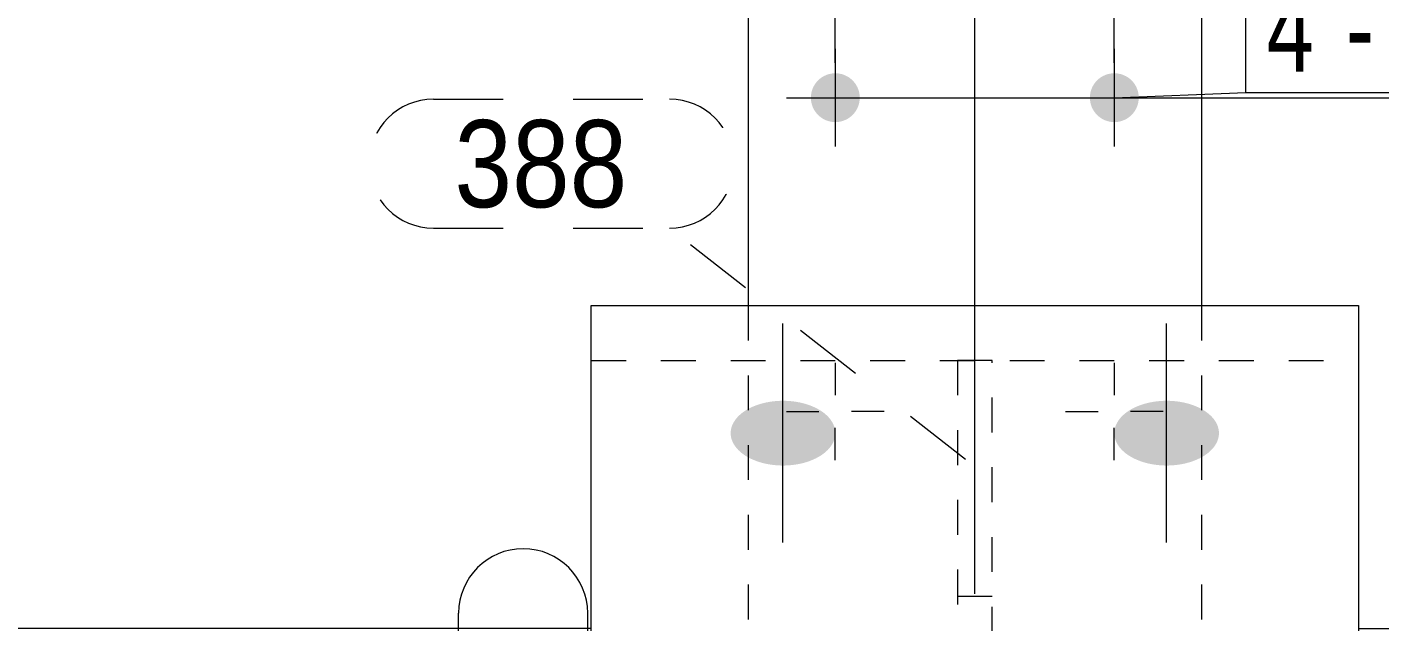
# Model space of a CAD drawing. Header units: millimetres. Extents: x 2 to 579, y 1 to 825.
# Drawn here: x 55.28 to 94.07, y 702.07 to 719.13 of the extents above; entities that cross this region are included whole.
import ezdxf

# ---------------------------------------------------------------- set-up
doc = ezdxf.new("R2010")
doc.units = ezdxf.units.MM
for name, pattern in [('XKITLINE00', [0]), ('XKITLINE01', [4, 1, -1, 1, -1]), ('XKITLINE02', [4, 2, -2])]:
    doc.linetypes.add(name, pattern=pattern)
for name, color, linetype, lineweight in [('Bolt', 3, 'Continuous', 0), ('BoltMark', 7, 'Continuous', 0), ('Dimensions', 7, 'Continuous', 0), ('Part', 2, 'Continuous', 0), ('PartMark', 7, 'Continuous', 0)]:
    doc.layers.add(name, color=color, linetype=linetype, lineweight=lineweight)
doc.styles.add('ARIAL', font='ARIAL.TTF')
doc.styles.add('ARIAL_NARROW', font='ARIALN.TTF')

# ---------------------------------------------------------------- blocks, each defined once
blk = doc.blocks.new('*A24')
at = {"layer": 'Bolt'}
for points in [[(76.913, 706.554), (76.876, 706.555), (76.84, 706.557), (76.803, 706.559), (76.766, 706.561), (76.73, 706.564), (76.694, 706.568), (76.657, 706.572), (76.621, 706.577), (76.586, 706.582), (76.55, 706.588), (76.515, 706.594), (76.479, 706.601), (76.445, 706.608), (76.41, 706.616), (76.376, 706.625), (76.342, 706.634), (76.309, 706.643), (76.276, 706.653), (76.243, 706.664), (76.211, 706.675), (76.179, 706.686), (76.148, 706.698), (76.117, 706.711), (76.086, 706.724), (76.056, 706.737), (76.027, 706.751), (75.998, 706.765), (75.97, 706.78), (75.943, 706.795), (75.916, 706.81), (75.889, 706.826), (75.864, 706.842), (75.839, 706.859), (75.814, 706.876), (75.79, 706.894), (75.767, 706.911), (75.745, 706.93), (75.724, 706.948), (75.703, 706.967), (75.683, 706.986), (75.663, 707.005), (75.645, 707.025), (75.627, 707.045), (75.61, 707.065), (75.594, 707.086), (75.579, 707.106), (75.564, 707.127), (75.551, 707.149), (75.538, 707.17), (75.526, 707.191), (75.515, 707.213), (75.504, 707.235), (75.495, 707.257), (75.486, 707.279), (75.479, 707.302), (75.472, 707.324), (75.466, 707.347), (75.461, 707.369), (75.457, 707.392), (75.454, 707.414), (75.452, 707.437), (75.45, 707.46), (75.45, 707.483), (75.45, 707.506), (75.452, 707.528), (75.454, 707.551), (75.457, 707.574), (75.461, 707.596), (75.466, 707.619), (75.472, 707.642), (75.479, 707.664), (75.486, 707.686), (75.495, 707.708), (75.504, 707.73), (75.515, 707.752), (75.526, 707.774), (75.538, 707.796), (75.551, 707.817), (75.564, 707.838), (75.579, 707.859), (75.594, 707.88), (75.61, 707.9), (75.627, 707.921), (75.645, 707.941), (75.663, 707.96), (75.683, 707.98), (75.703, 707.999), (75.724, 708.018), (75.745, 708.036), (75.767, 708.054), (75.79, 708.072), (75.814, 708.089), (75.839, 708.106), (75.864, 708.123), (75.889, 708.139), (75.916, 708.155), (75.943, 708.171), (75.97, 708.186), (75.998, 708.201), (76.027, 708.215), (76.056, 708.229), (76.086, 708.242), (76.117, 708.255), (76.148, 708.267), (76.179, 708.279), (76.211, 708.291), (76.243, 708.302), (76.276, 708.312), (76.309, 708.322), (76.342, 708.332), (76.376, 708.341), (76.41, 708.349), (76.445, 708.357), (76.479, 708.365), (76.515, 708.371), (76.55, 708.378), (76.586, 708.384), (76.621, 708.389), (76.657, 708.394), (76.694, 708.398), (76.73, 708.401), (76.766, 708.404), (76.803, 708.407), (76.84, 708.409), (76.876, 708.41), (76.913, 708.411), (76.95, 708.411), (76.987, 708.411), (77.024, 708.41), (77.06, 708.409), (77.097, 708.407), (77.134, 708.404), (77.17, 708.401), (77.206, 708.398), (77.243, 708.394), (77.279, 708.389), (77.314, 708.384), (77.35, 708.378), (77.385, 708.371), (77.421, 708.365), (77.455, 708.357), (77.49, 708.349), (77.524, 708.341), (77.558, 708.332), (77.591, 708.322), (77.624, 708.312), (77.657, 708.302), (77.689, 708.291), (77.721, 708.279), (77.752, 708.267), (77.783, 708.255), (77.814, 708.242), (77.844, 708.229), (77.873, 708.215), (77.902, 708.201), (77.93, 708.186), (77.957, 708.171), (77.984, 708.155), (78.011, 708.139), (78.036, 708.123), (78.061, 708.106), (78.086, 708.089), (78.11, 708.072), (78.133, 708.054), (78.155, 708.036), (78.176, 708.018), (78.197, 707.999), (78.217, 707.98), (78.237, 707.96), (78.255, 707.941), (78.273, 707.921), (78.29, 707.9), (78.306, 707.88), (78.321, 707.859), (78.336, 707.838), (78.349, 707.817), (78.362, 707.796), (78.374, 707.774), (78.385, 707.752), (78.396, 707.73), (78.405, 707.708), (78.414, 707.686), (78.421, 707.664), (78.428, 707.642), (78.434, 707.619), (78.439, 707.596), (78.443, 707.574), (78.446, 707.551), (78.448, 707.528), (78.45, 707.506), (78.45, 707.483), (78.45, 707.46), (78.448, 707.437), (78.446, 707.414), (78.443, 707.392), (78.439, 707.369), (78.434, 707.347), (78.428, 707.324), (78.421, 707.302), (78.414, 707.279), (78.405, 707.257), (78.396, 707.235), (78.385, 707.213), (78.374, 707.191), (78.362, 707.17), (78.349, 707.149), (78.336, 707.127), (78.321, 707.106), (78.306, 707.086), (78.29, 707.065), (78.273, 707.045), (78.255, 707.025), (78.237, 707.005), (78.217, 706.986), (78.197, 706.967), (78.176, 706.948), (78.155, 706.93), (78.133, 706.911), (78.11, 706.894), (78.086, 706.876), (78.061, 706.859), (78.036, 706.842), (78.011, 706.826), (77.984, 706.81), (77.957, 706.795), (77.93, 706.78), (77.902, 706.765), (77.873, 706.751), (77.844, 706.737), (77.814, 706.724), (77.783, 706.711), (77.752, 706.698), (77.721, 706.686), (77.689, 706.675), (77.657, 706.664), (77.624, 706.653), (77.591, 706.643), (77.558, 706.634), (77.524, 706.625), (77.49, 706.616), (77.455, 706.608), (77.421, 706.601), (77.385, 706.594), (77.35, 706.588), (77.314, 706.582), (77.279, 706.577), (77.243, 706.572), (77.206, 706.568), (77.17, 706.564), (77.134, 706.561), (77.097, 706.559), (77.06, 706.557), (77.024, 706.555), (76.987, 706.554), (76.95, 706.554)], [(87.913, 706.554), (87.876, 706.555), (87.84, 706.557), (87.803, 706.559), (87.766, 706.561), (87.73, 706.564), (87.694, 706.568), (87.657, 706.572), (87.621, 706.577), (87.586, 706.582), (87.55, 706.588), (87.515, 706.594), (87.479, 706.601), (87.445, 706.608), (87.41, 706.616), (87.376, 706.625), (87.342, 706.634), (87.309, 706.643), (87.276, 706.653), (87.243, 706.664), (87.211, 706.675), (87.179, 706.686), (87.148, 706.698), (87.117, 706.711), (87.086, 706.724), (87.056, 706.737), (87.027, 706.751), (86.998, 706.765), (86.97, 706.78), (86.943, 706.795), (86.916, 706.81), (86.889, 706.826), (86.864, 706.842), (86.839, 706.859), (86.814, 706.876), (86.79, 706.894), (86.767, 706.911), (86.745, 706.93), (86.724, 706.948), (86.703, 706.967), (86.683, 706.986), (86.663, 707.005), (86.645, 707.025), (86.627, 707.045), (86.61, 707.065), (86.594, 707.086), (86.579, 707.106), (86.564, 707.127), (86.551, 707.149), (86.538, 707.17), (86.526, 707.191), (86.515, 707.213), (86.504, 707.235), (86.495, 707.257), (86.486, 707.279), (86.479, 707.302), (86.472, 707.324), (86.466, 707.347), (86.461, 707.369), (86.457, 707.392), (86.454, 707.414), (86.452, 707.437), (86.45, 707.46), (86.45, 707.483), (86.45, 707.506), (86.452, 707.528), (86.454, 707.551), (86.457, 707.574), (86.461, 707.596), (86.466, 707.619), (86.472, 707.642), (86.479, 707.664), (86.486, 707.686), (86.495, 707.708), (86.504, 707.73), (86.515, 707.752), (86.526, 707.774), (86.538, 707.796), (86.551, 707.817), (86.564, 707.838), (86.579, 707.859), (86.594, 707.88), (86.61, 707.9), (86.627, 707.921), (86.645, 707.941), (86.663, 707.96), (86.683, 707.98), (86.703, 707.999), (86.724, 708.018), (86.745, 708.036), (86.767, 708.054), (86.79, 708.072), (86.814, 708.089), (86.839, 708.106), (86.864, 708.123), (86.889, 708.139), (86.916, 708.155), (86.943, 708.171), (86.97, 708.186), (86.998, 708.201), (87.027, 708.215), (87.056, 708.229), (87.086, 708.242), (87.117, 708.255), (87.148, 708.267), (87.179, 708.279), (87.211, 708.291), (87.243, 708.302), (87.276, 708.312), (87.309, 708.322), (87.342, 708.332), (87.376, 708.341), (87.41, 708.349), (87.445, 708.357), (87.479, 708.365), (87.515, 708.371), (87.55, 708.378), (87.586, 708.384), (87.621, 708.389), (87.657, 708.394), (87.694, 708.398), (87.73, 708.401), (87.766, 708.404), (87.803, 708.407), (87.84, 708.409), (87.876, 708.41), (87.913, 708.411), (87.95, 708.411), (87.987, 708.411), (88.024, 708.41), (88.06, 708.409), (88.097, 708.407), (88.134, 708.404), (88.17, 708.401), (88.206, 708.398), (88.243, 708.394), (88.279, 708.389), (88.314, 708.384), (88.35, 708.378), (88.385, 708.371), (88.421, 708.365), (88.455, 708.357), (88.49, 708.349), (88.524, 708.341), (88.558, 708.332), (88.591, 708.322), (88.624, 708.312), (88.657, 708.302), (88.689, 708.291), (88.721, 708.279), (88.752, 708.267), (88.783, 708.255), (88.814, 708.242), (88.844, 708.229), (88.873, 708.215), (88.902, 708.201), (88.93, 708.186), (88.957, 708.171), (88.984, 708.155), (89.011, 708.139), (89.036, 708.123), (89.061, 708.106), (89.086, 708.089), (89.11, 708.072), (89.133, 708.054), (89.155, 708.036), (89.176, 708.018), (89.197, 707.999), (89.217, 707.98), (89.237, 707.96), (89.255, 707.941), (89.273, 707.921), (89.29, 707.9), (89.306, 707.88), (89.321, 707.859), (89.336, 707.838), (89.349, 707.817), (89.362, 707.796), (89.374, 707.774), (89.385, 707.752), (89.396, 707.73), (89.405, 707.708), (89.414, 707.686), (89.421, 707.664), (89.428, 707.642), (89.434, 707.619), (89.439, 707.596), (89.443, 707.574), (89.446, 707.551), (89.448, 707.528), (89.45, 707.506), (89.45, 707.483), (89.45, 707.46), (89.448, 707.437), (89.446, 707.414), (89.443, 707.392), (89.439, 707.369), (89.434, 707.347), (89.428, 707.324), (89.421, 707.302), (89.414, 707.279), (89.405, 707.257), (89.396, 707.235), (89.385, 707.213), (89.374, 707.191), (89.362, 707.17), (89.349, 707.149), (89.336, 707.127), (89.321, 707.106), (89.306, 707.086), (89.29, 707.065), (89.273, 707.045), (89.255, 707.025), (89.237, 707.005), (89.217, 706.986), (89.197, 706.967), (89.176, 706.948), (89.155, 706.93), (89.133, 706.911), (89.11, 706.894), (89.086, 706.876), (89.061, 706.859), (89.036, 706.842), (89.011, 706.826), (88.984, 706.81), (88.957, 706.795), (88.93, 706.78), (88.902, 706.765), (88.873, 706.751), (88.844, 706.737), (88.814, 706.724), (88.783, 706.711), (88.752, 706.698), (88.721, 706.686), (88.689, 706.675), (88.657, 706.664), (88.624, 706.653), (88.591, 706.643), (88.558, 706.634), (88.524, 706.625), (88.49, 706.616), (88.455, 706.608), (88.421, 706.601), (88.385, 706.594), (88.35, 706.588), (88.314, 706.582), (88.279, 706.577), (88.243, 706.572), (88.206, 706.568), (88.17, 706.564), (88.134, 706.561), (88.097, 706.559), (88.06, 706.557), (88.024, 706.555), (87.987, 706.554), (87.95, 706.554)]]:
    blk.add_hatch(color=3, dxfattribs=at).paths.add_polyline_path(points, flags=17)
at = {"layer": 'Bolt', "color": 3, "linetype": 'XKITLINE00', "lineweight": 0}
for p, q in [((76.95, 704.342), (76.95, 710.624)), ((87.95, 704.342), (87.95, 710.624))]:
    blk.add_line(p, q, dxfattribs=at)
blk = doc.blocks.new('*A26')
at = {"layer": 'Bolt'}
blk.add_hatch(color=3, dxfattribs=at).paths.add_polyline_path([(79.149, 717.069), (79.147, 717.035), (79.142, 717.001), (79.137, 716.967), (79.129, 716.934), (79.12, 716.9), (79.109, 716.868), (79.097, 716.836), (79.083, 716.804), (79.067, 716.774), (79.05, 716.744), (79.032, 716.715), (79.012, 716.687), (78.991, 716.66), (78.969, 716.634), (78.945, 716.609), (78.92, 716.585), (78.894, 716.563), (78.867, 716.541), (78.839, 716.522), (78.81, 716.503), (78.78, 716.486), (78.749, 716.471), (78.718, 716.457), (78.686, 716.445), (78.653, 716.434), (78.62, 716.425), (78.587, 716.417), (78.553, 716.411), (78.519, 716.407), (78.484, 716.405), (78.45, 716.404), (78.416, 716.405), (78.381, 716.407), (78.347, 716.411), (78.313, 716.417), (78.28, 716.425), (78.247, 716.434), (78.214, 716.445), (78.182, 716.457), (78.151, 716.471), (78.12, 716.486), (78.09, 716.503), (78.061, 716.522), (78.033, 716.541), (78.006, 716.563), (77.98, 716.585), (77.955, 716.609), (77.931, 716.634), (77.909, 716.66), (77.888, 716.687), (77.868, 716.715), (77.85, 716.744), (77.833, 716.774), (77.817, 716.804), (77.803, 716.836), (77.791, 716.868), (77.78, 716.9), (77.771, 716.934), (77.763, 716.967), (77.758, 717.001), (77.753, 717.035), (77.751, 717.069), (77.75, 717.104), (77.751, 717.138), (77.753, 717.172), (77.758, 717.206), (77.763, 717.24), (77.771, 717.274), (77.78, 717.307), (77.791, 717.34), (77.803, 717.372), (77.817, 717.403), (77.833, 717.434), (77.85, 717.464), (77.868, 717.493), (77.888, 717.521), (77.909, 717.548), (77.931, 717.574), (77.955, 717.599), (77.98, 717.622), (78.006, 717.645), (78.033, 717.666), (78.061, 717.686), (78.09, 717.704), (78.12, 717.721), (78.151, 717.736), (78.182, 717.75), (78.214, 717.763), (78.247, 717.774), (78.28, 717.783), (78.313, 717.79), (78.347, 717.796), (78.381, 717.8), (78.416, 717.803), (78.45, 717.804), (78.484, 717.803), (78.519, 717.8), (78.553, 717.796), (78.587, 717.79), (78.62, 717.783), (78.653, 717.774), (78.686, 717.763), (78.718, 717.75), (78.749, 717.736), (78.78, 717.721), (78.81, 717.704), (78.839, 717.686), (78.867, 717.666), (78.894, 717.645), (78.92, 717.622), (78.945, 717.599), (78.969, 717.574), (78.991, 717.548), (79.012, 717.521), (79.032, 717.493), (79.05, 717.464), (79.067, 717.434), (79.083, 717.403), (79.097, 717.372), (79.109, 717.34), (79.12, 717.307), (79.129, 717.274), (79.137, 717.24), (79.142, 717.206), (79.147, 717.172), (79.149, 717.138), (79.15, 717.104)], flags=17)
at = {"layer": 'Bolt', "color": 3, "linetype": 'XKITLINE00', "lineweight": 0}
for p, q in [((78.45, 718.504), (78.45, 715.704)), ((77.05, 717.104), (79.85, 717.104)), ((78.45, 709.504), (78.45, 708.571)), ((77.05, 708.104), (77.982, 708.104)), ((79.85, 708.104), (78.918, 708.104)), ((78.45, 706.704), (78.45, 707.636))]:
    blk.add_line(p, q, dxfattribs=at)
blk = doc.blocks.new('*A27')
at = {"layer": 'Bolt'}
blk.add_hatch(color=3, dxfattribs=at).paths.add_polyline_path([(87.149, 717.069), (87.147, 717.035), (87.142, 717.001), (87.137, 716.967), (87.129, 716.934), (87.12, 716.9), (87.109, 716.868), (87.097, 716.836), (87.083, 716.804), (87.067, 716.774), (87.05, 716.744), (87.032, 716.715), (87.012, 716.687), (86.991, 716.66), (86.969, 716.634), (86.945, 716.609), (86.92, 716.585), (86.894, 716.563), (86.867, 716.541), (86.839, 716.522), (86.81, 716.503), (86.78, 716.486), (86.749, 716.471), (86.718, 716.457), (86.686, 716.445), (86.653, 716.434), (86.62, 716.425), (86.587, 716.417), (86.553, 716.411), (86.519, 716.407), (86.484, 716.405), (86.45, 716.404), (86.416, 716.405), (86.381, 716.407), (86.347, 716.411), (86.313, 716.417), (86.28, 716.425), (86.247, 716.434), (86.214, 716.445), (86.182, 716.457), (86.151, 716.471), (86.12, 716.486), (86.09, 716.503), (86.061, 716.522), (86.033, 716.541), (86.006, 716.563), (85.98, 716.585), (85.955, 716.609), (85.931, 716.634), (85.909, 716.66), (85.888, 716.687), (85.868, 716.715), (85.85, 716.744), (85.833, 716.774), (85.817, 716.804), (85.803, 716.836), (85.791, 716.868), (85.78, 716.9), (85.771, 716.934), (85.763, 716.967), (85.758, 717.001), (85.753, 717.035), (85.751, 717.069), (85.75, 717.104), (85.751, 717.138), (85.753, 717.172), (85.758, 717.206), (85.763, 717.24), (85.771, 717.274), (85.78, 717.307), (85.791, 717.34), (85.803, 717.372), (85.817, 717.403), (85.833, 717.434), (85.85, 717.464), (85.868, 717.493), (85.888, 717.521), (85.909, 717.548), (85.931, 717.574), (85.955, 717.599), (85.98, 717.622), (86.006, 717.645), (86.033, 717.666), (86.061, 717.686), (86.09, 717.704), (86.12, 717.721), (86.151, 717.736), (86.182, 717.75), (86.214, 717.763), (86.247, 717.774), (86.28, 717.783), (86.313, 717.79), (86.347, 717.796), (86.381, 717.8), (86.416, 717.803), (86.45, 717.804), (86.484, 717.803), (86.519, 717.8), (86.553, 717.796), (86.587, 717.79), (86.62, 717.783), (86.653, 717.774), (86.686, 717.763), (86.718, 717.75), (86.749, 717.736), (86.78, 717.721), (86.81, 717.704), (86.839, 717.686), (86.867, 717.666), (86.894, 717.645), (86.92, 717.622), (86.945, 717.599), (86.969, 717.574), (86.991, 717.548), (87.012, 717.521), (87.032, 717.493), (87.05, 717.464), (87.067, 717.434), (87.083, 717.403), (87.097, 717.372), (87.109, 717.34), (87.12, 717.307), (87.129, 717.274), (87.137, 717.24), (87.142, 717.206), (87.147, 717.172), (87.149, 717.138), (87.15, 717.104)], flags=17)
at = {"layer": 'Bolt', "color": 3, "linetype": 'XKITLINE00', "lineweight": 0}
for p, q in [((86.45, 718.504), (86.45, 715.704)), ((85.05, 717.104), (87.85, 717.104)), ((86.45, 709.504), (86.45, 708.571)), ((85.05, 708.104), (85.982, 708.104)), ((87.85, 708.104), (86.918, 708.104)), ((86.45, 706.704), (86.45, 707.636))]:
    blk.add_line(p, q, dxfattribs=at)
blk = doc.blocks.new('*A31')
at = {"layer": 'Part', "color": 2, "linetype": 'XKITLINE00', "lineweight": 0}
for p, q in [((71.45, 627.227), (71.45, 711.139)), ((71.45, 711.139), (93.45, 711.139)), ((93.45, 711.139), (93.45, 627.227))]:
    blk.add_line(p, q, dxfattribs=at)
at = {"layer": 'Part', "color": 7, "linetype": 'XKITLINE01', "lineweight": 0}
blk.add_line((71.45, 709.568), (93.45, 709.568), dxfattribs=at)
blk = doc.blocks.new('*A34')
at = {"layer": 'Part', "color": 2, "linetype": 'XKITLINE00', "lineweight": 0}
for p, q in [((75.95, 720.504), (75.95, 711.139)), ((75.95, 720.504), (88.95, 720.504)), ((88.95, 720.504), (88.95, 711.139))]:
    blk.add_line(p, q, dxfattribs=at)
at = {"layer": 'Part', "color": 7, "linetype": 'XKITLINE01', "lineweight": 0}
for p, q in [((88.95, 720.504), (75.95, 720.504)), ((75.95, 711.139), (75.95, 695.504)), ((88.95, 711.139), (88.95, 695.504)), ((88.95, 695.504), (75.95, 695.504)), ((75.95, 695.504), (88.95, 695.504))]:
    blk.add_line(p, q, dxfattribs=at)
blk = doc.blocks.new('*A35')
at = {"layer": 'Part', "color": 7, "linetype": 'XKITLINE01', "lineweight": 0}
for p, q in [((81.95, 709.568), (81.95, 695.504)), ((82.95, 709.568), (81.95, 709.568)), ((82.95, 695.504), (82.95, 709.568)), ((81.95, 702.804), (82.95, 702.804)), ((81.95, 700.376), (82.95, 700.376)), ((81.95, 695.504), (82.95, 695.504)), ((82.95, 695.504), (81.95, 695.504))]:
    blk.add_line(p, q, dxfattribs=at)
blk = doc.blocks.new('*A114')
at = {"layer": 'Dimensions', "color": 7, "linetype": 'XKITLINE00', "lineweight": 0}
for p, q in [((113.601, 717.952), (115.299, 716.255)), ((79.45, 717.104), (116.85, 717.104)), ((114.45, 701.876), (114.45, 717.104)), ((113.601, 702.724), (115.299, 701.027)), ((93.45, 701.876), (116.85, 701.876))]:
    blk.add_line(p, q, dxfattribs=at)
at = {"layer": 'Dimensions', "color": 3}
for p in [(114.45, 717.104), (114.45, 701.876)]:
    blk.add_point(p, dxfattribs=at)
at = {"layer": 'Dimensions', "color": 3, "style": 'ARIAL', "width": 0.85}
blk.add_text('9108', height=3, dxfattribs=at).set_placement((104.25, 718.304))
blk.add_text('152', height=3, rotation=90.0002, dxfattribs=at).set_placement((113.1, 706.152))
blk = doc.blocks.new('*A117')
at = {"layer": 'Dimensions', "color": 7, "linetype": 'XKITLINE00', "lineweight": 0}
for p, q in [((78.45, 718.104), (78.45, 740.084)), ((82.45, 702.876), (82.45, 740.084)), ((79.299, 738.082), (77.601, 736.385)), ((83.299, 738.082), (81.601, 736.385)), ((78.45, 737.234), (82.45, 737.234))]:
    blk.add_line(p, q, dxfattribs=at)
at = {"layer": 'Dimensions', "color": 3}
for p in [(78.45, 737.234), (82.45, 737.234)]:
    blk.add_point(p, dxfattribs=at)
at = {"layer": 'Dimensions', "color": 3, "style": 'ARIAL', "width": 0.85}
blk.add_text('40', height=3, dxfattribs=at).set_placement((78.225, 738.584))
blk = doc.blocks.new('*A118')
at = {"layer": 'Dimensions', "color": 7, "linetype": 'XKITLINE00', "lineweight": 0}
for p, q in [((82.45, 702.876), (82.45, 739.634)), ((86.45, 718.104), (86.45, 739.634)), ((83.299, 738.082), (81.601, 736.385)), ((87.299, 738.082), (85.601, 736.385)), ((82.45, 737.234), (86.45, 737.234))]:
    blk.add_line(p, q, dxfattribs=at)
at = {"layer": 'Dimensions', "color": 3}
for p in [(82.45, 737.234), (86.45, 737.234)]:
    blk.add_point(p, dxfattribs=at)
at = {"layer": 'Dimensions', "color": 3, "style": 'ARIAL', "width": 0.85}
blk.add_text('40', height=3, dxfattribs=at).set_placement((82.225, 732.884))
blk = doc.blocks.new('*A121')
at = {"layer": 'Dimensions', "color": 7, "linetype": 'XKITLINE00', "lineweight": 0}
for p, q in [((41.601, 702.724), (43.299, 701.027)), ((71.45, 701.876), (39.6, 701.876)), ((42.45, 663.419), (42.45, 701.876)), ((41.601, 664.268), (43.299, 662.571)), ((66, 663.419), (39.6, 663.419))]:
    blk.add_line(p, q, dxfattribs=at)
at = {"layer": 'Dimensions', "color": 3}
for p in [(42.45, 701.876), (42.45, 663.419)]:
    blk.add_point(p, dxfattribs=at)
at = {"layer": 'Dimensions', "color": 3, "style": 'ARIAL', "width": 0.85}
blk.add_text('8956', height=3, dxfattribs=at).set_placement((43.75, 703.076))
blk.add_text('385', height=3, rotation=90.0002, dxfattribs=at).set_placement((41.1, 679.31))
blk = doc.blocks.new('*A122')
at = {"layer": 'BoltMark', "color": 7, "linetype": 'XKITLINE00', "lineweight": 0}
for p, q in [((90.218, 720.954), (99.906, 720.954)), ((90.218, 717.254), (90.218, 720.954)), ((99.906, 717.254), (99.906, 720.954)), ((86.45, 717.104), (90.218, 717.254)), ((90.218, 717.254), (99.906, 717.254))]:
    blk.add_line(p, q, dxfattribs=at)
at = {"layer": 'BoltMark', "color": 3, "style": 'ARIAL_NARROW', "width": 0.85}
for s, p in [('4', (90.818, 717.854)), ('?14', (94.747, 717.854)), ('-', (93.088, 717.854))]:
    blk.add_text(s, height=2.5, dxfattribs=at).set_placement(p)
blk = doc.blocks.new('*A131')
at = {"layer": 'PartMark', "color": 7, "linetype": 'XKITLINE02', "lineweight": 0}
for p, q in [((66.931, 717.061), (73.694, 717.061)), ((66.931, 713.361), (73.694, 713.361)), ((82.179, 706.726), (73.694, 713.361))]:
    blk.add_line(p, q, dxfattribs=at)
for centre, start, end in [((66.931, 715.211), 90, 270), ((73.694, 715.211), 270, 90)]:
    blk.add_arc(centre, 1.85, start, end, dxfattribs=at)
at = {"layer": 'PartMark', "color": 3, "style": 'ARIAL', "width": 0.85}
blk.add_text('388', height=2.5, dxfattribs=at).set_placement((67.531, 713.961))
blk = doc.blocks.new('*A135')
at = {"layer": 'PartMark', "color": 7, "linetype": 'XKITLINE00', "lineweight": 0}
for p, q in [((67.65, 695.555), (67.65, 702.318)), ((71.35, 695.555), (71.35, 702.318))]:
    blk.add_line(p, q, dxfattribs=at)
for centre, start, end in [((69.5, 702.318), 0, 180), ((69.5, 695.555), 180, 0)]:
    blk.add_arc(centre, 1.85, start, end, dxfattribs=at)
at = {"layer": 'PartMark', "color": 3, "style": 'ARIAL', "width": 0.85}
blk.add_text('234', height=2.5, rotation=90.0002, dxfattribs=at).set_placement((70.75, 696.155))

msp = doc.modelspace()

# ---------------------------------------------------------------- block references
at = {"lineweight": 0}
for name in ['*A117', '*A118', '*A114', '*A122', '*A34', '*A26', '*A27', '*A131', '*A31', '*A24', '*A35', '*A121', '*A135']:
    msp.add_blockref(name, (0, 0), dxfattribs=at)

doc.saveas('drawing.dxf')
